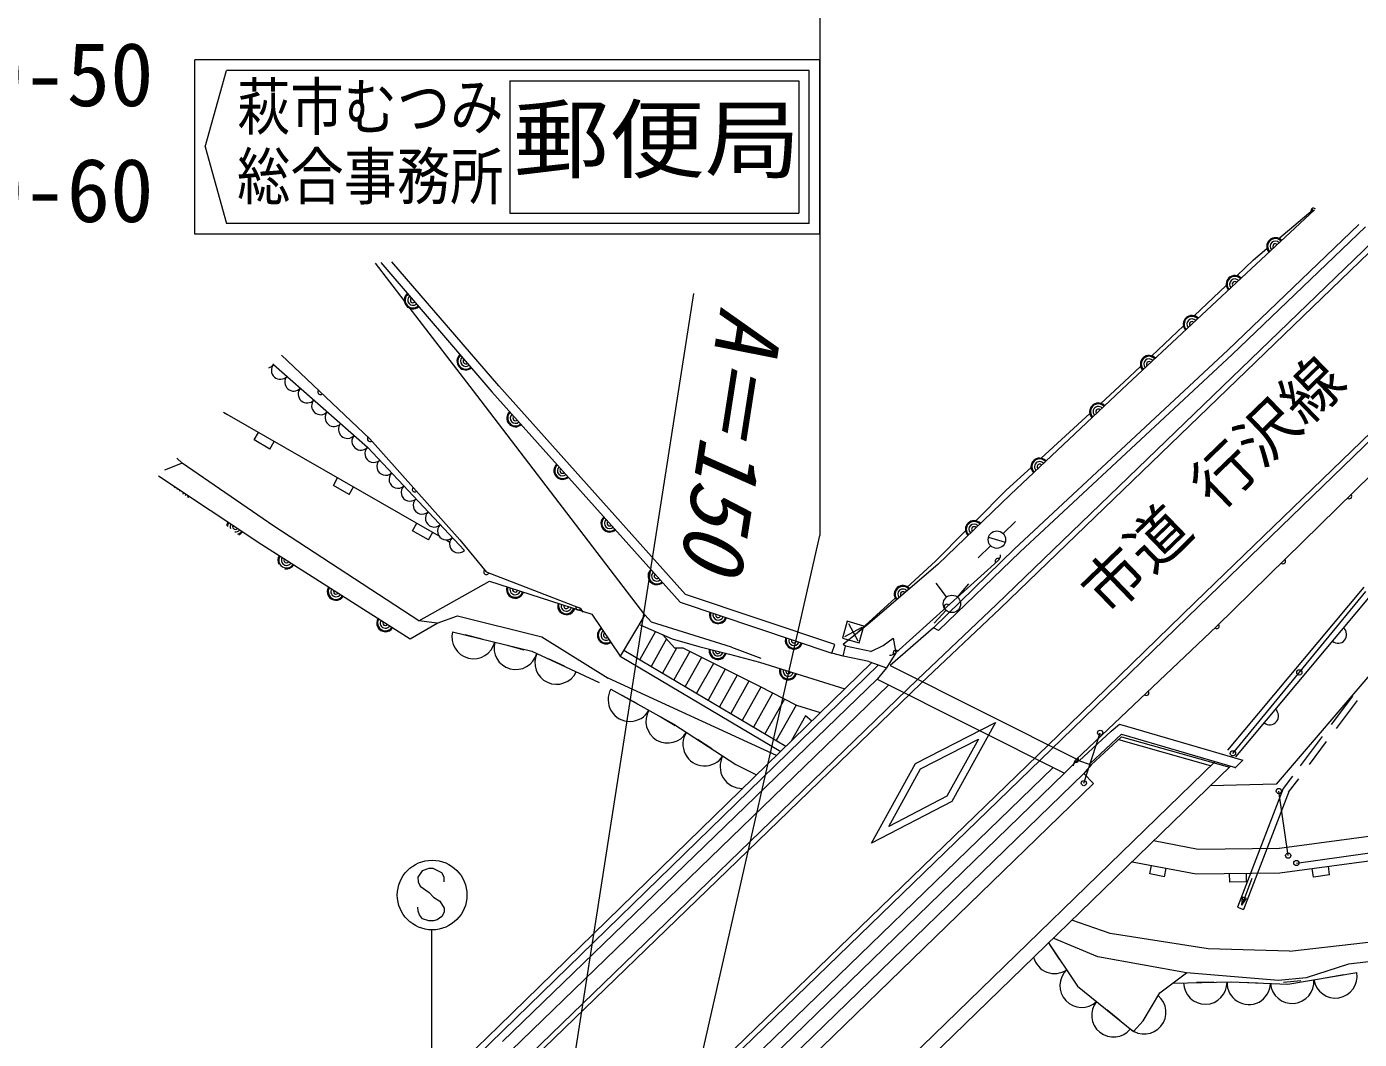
# Model space of a CAD drawing. Units: millimetres, scale not verified. Extents: x 40000 to 680000, y 20000 to 380000.
# Drawn here: x 340404 to 378688, y 307602 to 336686 of the extents above; entities that cross this region are included whole.
import ezdxf
from ezdxf.enums import TextEntityAlignment as Align

# ---------------------------------------------------------------- set-up
doc = ezdxf.new("R2010")
doc.units = ezdxf.units.MM
doc.header["$LTSCALE"] = 1000
for name, color, linetype, lineweight in [('M-BGD', 7, 'Continuous', 13), ('M-STR-HTXT', 7, 'Continuous', 13), ('M-STR-STRC', 7, 'Continuous', 13)]:
    doc.layers.add(name, color=color, linetype=linetype, lineweight=lineweight)
doc.styles.add('ＭＳ ゴシック', font='')
doc.styles.get('ＭＳ ゴシック').set_extended_font_data('MS Gothic')

msp = doc.modelspace()

# ---------------------------------------------------------------- linework, layer by layer
at = {"layer": 'M-BGD'}
for p, q in [((377404, 331426), (375728, 329863)), ((376376, 330604), (377365, 331439)), ((378677, 331003), (374914, 327397)), ((378868, 330940), (375030, 327267)), ((379352, 330779), (368267, 320087)), ((379513, 330725), (368371, 319979)), ((375643, 329986), (376034, 330315)), ((351251, 328823), (350429, 329898)), ((350574, 329908), (353771, 326200)), ((353965, 326373), (350893, 329931)), ((375728, 329863), (372032, 326420)), ((375165, 329533), (375643, 329986)), ((373946, 328382), (374865, 329250)), ((353332, 326101), (351396, 328634)), ((372727, 327231), (373635, 328089)), ((374914, 327397), (368786, 321691)), ((347476, 327000), (347497, 326985)), ((347497, 326985), (350197, 324610)), ((347728, 327247), (350266, 324846)), ((375030, 327267), (368945, 321604)), ((371933, 326481), (372406, 326928)), ((353771, 326200), (359181, 320156)), ((359329, 320381), (353965, 326373)), ((372032, 326420), (368663, 323254)), ((371263, 325867), (371933, 326481)), ((358163, 319797), (353332, 326101)), ((346062, 325613), (346151, 325556)), ((346151, 325556), (352242, 322065)), ((369544, 324292), (370945, 325576)), ((373960, 320145), (379316, 325322)), ((374065, 320037), (379420, 325214)), ((374592, 319472), (380298, 325067)), ((346937, 324817), (347062, 325034)), ((347393, 324556), (346937, 324817)), ((347393, 324556), (347517, 324773)), ((350266, 324846), (352845, 321951)), ((344714, 324290), (344875, 324148)), ((350197, 324610), (352981, 321641)), ((344875, 324148), (344366, 323948)), ((344875, 324148), (344366, 323948)), ((347501, 322337), (344875, 324148)), ((368540, 323373), (369256, 324028)), ((344195, 323781), (347161, 321815)), ((349214, 323512), (349338, 323729)), ((349669, 323251), (349214, 323512)), ((349669, 323251), (349794, 323468)), ((368663, 323254), (366582, 321243)), ((367667, 322494), (368540, 323373)), ((351491, 322207), (351615, 322424)), ((368454, 322127), (368811, 322477)), ((351670, 319622), (347501, 322337)), ((351946, 321946), (351491, 322207)), ((351946, 321946), (352070, 322163)), ((366511, 321331), (367377, 322202)), ((368035, 322023), (368515, 321882)), ((347161, 321815), (351418, 319108)), ((352453, 321944), (352559, 321883)), ((352845, 321951), (353608, 321026)), ((368786, 321691), (366458, 319419)), ((368945, 321604), (366594, 319341)), ((368096, 321778), (367739, 321428)), ((366582, 321243), (364575, 319525)), ((368301, 321341), (365370, 318701)), ((365688, 320580), (366511, 321331)), ((353608, 321026), (356252, 320005)), ((351670, 319622), (353703, 320758)), ((353703, 320758), (356644, 319812)), ((366833, 320306), (366527, 320702)), ((367146, 320300), (367469, 320682)), ((374909, 315909), (378822, 320588)), ((375057, 315815), (378871, 320464)), ((359181, 320156), (363535, 318695)), ((363618, 318941), (359329, 320381)), ((364174, 319200), (365353, 320275)), ((365993, 317937), (368268, 320088)), ((370349, 316637), (373960, 320145)), ((375139, 315717), (379052, 320395)), ((352193, 319554), (352785, 319765)), ((352785, 319765), (355204, 319158)), ((356644, 319812), (357458, 318607)), ((358163, 319797), (357458, 318607)), ((358355, 319582), (358163, 319797)), ((366096, 317829), (368371, 319979)), ((366816, 319924), (366478, 319556)), ((370454, 316529), (374065, 320037)), ((351418, 319108), (352193, 319554)), ((352193, 319554), (351670, 319622)), ((352636, 319306), (354920, 318750)), ((358469, 319318), (358016, 318508)), ((358030, 319510), (358950, 319108)), ((360651, 318869), (358355, 319582)), ((363978, 319608), (363837, 319128)), ((364575, 319525), (363860, 318946)), ((364396, 319432), (363899, 319162)), ((364458, 319466), (363978, 319608)), ((364012, 319545), (364283, 319049)), ((364316, 318986), (364458, 319466)), ((366458, 319419), (365208, 318338)), ((366594, 319341), (366458, 319419)), ((370548, 315633), (374592, 319472)), ((353486, 319099), (353001, 319217)), ((354696, 318783), (354213, 318913)), ((355204, 319158), (357111, 317973)), ((358785, 319104), (358343, 318314)), ((359025, 318838), (358673, 319229)), ((358950, 319108), (359716, 318887)), ((363535, 318695), (363618, 318941)), ((363837, 319128), (364316, 318986)), ((363925, 318896), (363860, 318946)), ((364657, 318744), (365010, 318913)), ((365010, 318913), (365300, 319119)), ((365300, 319119), (365370, 318701)), ((354920, 318750), (356851, 317854)), ((357458, 318607), (362066, 315873)), ((357560, 318779), (362214, 316018)), ((359071, 318837), (358670, 318120)), ((359451, 318739), (358997, 317927)), ((359261, 318833), (359025, 318838)), ((361463, 317735), (359261, 318833)), ((359792, 318569), (359324, 317733)), ((359716, 318887), (360593, 318662)), ((360593, 318662), (361459, 318433)), ((360651, 318869), (361495, 318548)), ((363864, 318602), (363535, 318695)), ((363864, 318602), (363925, 318896)), ((364596, 318450), (363864, 318602)), ((364657, 318744), (363925, 318896)), ((365370, 318701), (365102, 318276)), ((364871, 318356), (354094, 307855)), ((355852, 318318), (355398, 318528)), ((364681, 318421), (359017, 312903)), ((360132, 318399), (359651, 317539)), ((360473, 318229), (359978, 317345)), ((361459, 318433), (363912, 317672)), ((364596, 318450), (365102, 318276)), ((365102, 318276), (364835, 317944)), ((365208, 318338), (370609, 315632)), ((379163, 318270), (376300, 314931)), ((354075, 307535), (364835, 317944)), ((354318, 307283), (365166, 317778)), ((354873, 307179), (365993, 317937)), ((354977, 307071), (366096, 317829)), ((361945, 315755), (357111, 317973)), ((360813, 318059), (360305, 317151)), ((361154, 317890), (360632, 316957)), ((364835, 317944), (370222, 315245)), ((357185, 317659), (358995, 316656)), ((357951, 317235), (357513, 317477)), ((361494, 317719), (360959, 316763)), ((361832, 317545), (361285, 316569)), ((362527, 317186), (361463, 317735)), ((378491, 317456), (377880, 316641)), ((362170, 317371), (361612, 316375)), ((362507, 317196), (361939, 316181)), ((363204, 316982), (362527, 317186)), ((378622, 317331), (378020, 316528)), ((359033, 316610), (358602, 316863)), ((370350, 316637), (358837, 305492)), ((358995, 316656), (360776, 315498)), ((362773, 316892), (362366, 316166)), ((362956, 316741), (362773, 316892)), ((365937, 315520), (368238, 316700)), ((368238, 316700), (366980, 314434)), ((371555, 316450), (371800, 316649)), ((371800, 316649), (375342, 315617)), ((370454, 316529), (358941, 305384)), ((370643, 315599), (371555, 316450)), ((370775, 314961), (371243, 316405)), ((370954, 315519), (371857, 316362)), ((370988, 315482), (371856, 316293)), ((371856, 316293), (374954, 315414)), ((371857, 316362), (375126, 315409)), ((377620, 316295), (376990, 315454)), ((360090, 315944), (359671, 316216)), ((366082, 315370), (367744, 316222)), ((367744, 316222), (366834, 314583)), ((371771, 316213), (374404, 315466)), ((377738, 316151), (377248, 315498)), ((349863, 291627), (374548, 315578)), ((360776, 315498), (361368, 315194)), ((364678, 313232), (365937, 315520)), ((370222, 315245), (370592, 315616)), ((370592, 315616), (370988, 315482)), ((370988, 315482), (370775, 315235)), ((375342, 315617), (375108, 315392)), ((370775, 315235), (348843, 293972)), ((350159, 291356), (374989, 315449)), ((359248, 305101), (369890, 315411)), ((359491, 304850), (370222, 315245)), ((365172, 313715), (366082, 315370)), ((371053, 314948), (370775, 315235)), ((376767, 315157), (376502, 314804)), ((376940, 315088), (376646, 314696)), ((349121, 293685), (371053, 314948)), ((376300, 314931), (374406, 314883)), ((376502, 314804), (375190, 311400)), ((376670, 314739), (375358, 311335)), ((376645, 312878), (376377, 314732)), ((366980, 314434), (364678, 313232)), ((366834, 314583), (365172, 313715)), ((376315, 313079), (380951, 313703)), ((374058, 313053), (372773, 313298)), ((376879, 312665), (382789, 313486)), ((359017, 312903), (353969, 307984)), ((376398, 313085), (374058, 313053)), ((376408, 312385), (381044, 313010)), ((372159, 312702), (373996, 312352)), ((372668, 312351), (372715, 312596)), ((373095, 312269), (373142, 312515)), ((377369, 312262), (377335, 312510)), ((377832, 312325), (377799, 312573)), ((373095, 312269), (372668, 312351)), ((373996, 312352), (376408, 312385)), ((374965, 312115), (374961, 312365)), ((375447, 312122), (374965, 312115)), ((375599, 312219), (375313, 311458)), ((375447, 312122), (375443, 312372)), ((377832, 312325), (377369, 312262)), ((375313, 311458), (375334, 311685)), ((375313, 311458), (375444, 311643)), ((375444, 311643), (375334, 311685)), ((375190, 311400), (375358, 311335)), ((375403, 311585), (375327, 311613)), ((371532, 310645), (370430, 311025)), ((371176, 309975), (369896, 310507)), ((374348, 310202), (371532, 310645)), ((376682, 310136), (381426, 310670)), ((369761, 310376), (370592, 309133)), ((370074, 309908), (369796, 310324)), ((376682, 310136), (374348, 310202)), ((382639, 310250), (378380, 309764)), ((373723, 309515), (371176, 309975)), ((378380, 309764), (377157, 309366)), ((372954, 308938), (373723, 309515)), ((376363, 309289), (373723, 309515)), ((377157, 309366), (376363, 309289)), ((376637, 309184), (378620, 309518)), ((378245, 309455), (377752, 309372)), ((370592, 309133), (372197, 307827)), ((373328, 309218), (375010, 309249)), ((374512, 309240), (374012, 309231)), ((375010, 309249), (376637, 309184)), ((375762, 309217), (375262, 309234)), ((377008, 309278), (376510, 309235)), ((372481, 308129), (372954, 308938)), ((371819, 308135), (371431, 308450)), ((353969, 307984), (343118, 297463)), ((354094, 307855), (343189, 297281)), ((372197, 307827), (372481, 308129))]:
    msp.add_line(p, q, dxfattribs=at)
for centre, radius in [((368275, 321953), 250), ((366985, 320108), 250), ((376964, 318140), 75), ((371243, 316405), 75), ((375057, 315815), 75), ((370775, 314961), 75), ((376377, 314732), 75), ((376645, 312878), 75), ((376879, 312665), 75)]:
    msp.add_circle(centre, radius, dxfattribs=at)
for centre, radius, start, end in [((377374, 331398), 75, 43.0081, 223.0081), ((376277, 330374), 250, 43.0081, 223.0081), ((376277, 330374), 225, 43.0081, 223.0081), ((376277, 330374), 150, 43.0081, 223.0081), ((376277, 330374), 75, 43.0081, 223.0081), ((375112, 329289), 250, 42.9656, 222.9656), ((375112, 329289), 225, 42.9656, 222.9656), ((375112, 329289), 150, 42.9656, 222.9656), ((375112, 329289), 75, 42.9656, 222.9656), ((351501, 328832), 250, 130.7692, 310.7692), ((351501, 328832), 225, 130.7692, 310.7692), ((351501, 328832), 150, 130.7692, 310.7692), ((351501, 328832), 75, 130.7692, 310.7692), ((373880, 328141), 250, 42.9656, 222.9656), ((373880, 328141), 225, 42.9656, 222.9656), ((373880, 328141), 150, 42.9656, 222.9656), ((373880, 328141), 75, 42.9656, 222.9656), ((347296, 327120), 242, 285.451, 326.258), ((347690, 326816), 257, 138.6624, 318.6624), ((353015, 327077), 250, 130.7692, 310.7692), ((353015, 327077), 225, 130.7692, 310.7692), ((353015, 327077), 150, 130.7692, 310.7692), ((353015, 327077), 75, 130.7692, 310.7692), ((372648, 326993), 250, 42.9656, 222.9656), ((372648, 326993), 225, 42.9656, 222.9656), ((372648, 326993), 150, 42.9656, 222.9656), ((372648, 326993), 75, 42.9656, 222.9656), ((348076, 326476), 257, 138.6624, 318.6624), ((348461, 326137), 257, 138.6624, 318.6624), ((348839, 326196), 75, 136.5968, 316.5969), ((348847, 325798), 257, 138.6624, 318.6624), ((371190, 325628), 250, 43.2229, 223.2229), ((371190, 325628), 225, 43.2229, 223.2229), ((349233, 325459), 257, 138.6624, 318.6624), ((354447, 325444), 250, 131.8305, 311.8304), ((354447, 325444), 225, 131.8305, 311.8304), ((354447, 325444), 150, 131.8305, 311.8304), ((354447, 325444), 75, 131.8305, 311.8304), ((371190, 325628), 150, 43.2229, 223.2229), ((371190, 325628), 75, 43.2229, 223.2229), ((349618, 325119), 257, 138.6624, 318.6624), ((350004, 324780), 257, 138.6624, 318.6624), ((350266, 324846), 75, 136.5968, 311.6933), ((350371, 324425), 254, 133.1564, 313.1564), ((369505, 324045), 250, 43.2229, 223.2229), ((350719, 324054), 254, 133.1564, 313.1564), ((355800, 323933), 250, 131.8305, 311.8304), ((355800, 323933), 225, 131.8305, 311.8304), ((355800, 323933), 150, 131.8305, 311.8304), ((355800, 323933), 75, 131.8305, 311.8304), ((369505, 324045), 225, 43.2229, 223.2229), ((369505, 324045), 150, 43.2229, 223.2229), ((369505, 324045), 75, 43.2229, 223.2229), ((351067, 323682), 254, 133.1564, 313.1564), ((344865, 323337), 250, 146.4671, 152.5699), ((344865, 323337), 225, 146.4671, 153.5617), ((344865, 323337), 150, 146.4671, 158.5724), ((344865, 323337), 75, 146.4671, 174.5525), ((344865, 323337), 75, 292.9013, 326.4671), ((344865, 323337), 150, 308.8814, 326.4671), ((344865, 323337), 225, 313.892, 326.4671), ((344865, 323337), 250, 314.8838, 326.4671), ((351415, 323311), 254, 133.1564, 313.1564), ((351556, 323399), 75, 131.6933, 311.6933), ((351763, 322940), 254, 133.1564, 313.1564), ((378396, 323202), 75, 224.4398, 44.4398), ((352111, 322569), 254, 133.1564, 313.1564), ((346396, 322323), 250, 146.4671, 174.0447), ((346396, 322323), 225, 146.4671, 177.8438), ((346396, 322323), 150, 146.4671, 201.0073), ((346396, 322323), 75, 146.4671, 326.4671), ((352459, 322198), 254, 133.1564, 313.1564), ((357152, 322422), 250, 131.8305, 311.8304), ((357152, 322422), 225, 131.8305, 311.8304), ((357152, 322422), 150, 131.8305, 311.8304), ((357152, 322422), 75, 131.8305, 311.8304), ((367622, 322248), 250, 44.0168, 224.0168), ((367622, 322248), 225, 44.0168, 224.0168), ((367622, 322248), 150, 44.0168, 224.0168), ((346396, 322323), 150, 266.4465, 326.4671), ((346396, 322323), 225, 289.6099, 326.4671), ((346396, 322323), 250, 293.4091, 326.4671), ((352807, 321827), 254, 133.1564, 313.1564), ((367622, 322248), 75, 44.0168, 224.0168), ((347870, 321364), 250, 147.5495, 208.4939), ((347870, 321364), 225, 147.5495, 327.5495), ((347870, 321364), 150, 147.5495, 327.5495), ((347870, 321364), 75, 147.5495, 327.5495), ((347870, 321364), 250, 258.9599, 327.5495), ((368301, 321341), 75, 42.0133, 222.0133), ((368134, 321527), 250, 312.0133, 357.0133), ((376494, 321337), 75, 224.4398, 44.4398), ((353608, 321026), 75, 129.5182, 338.8721), ((358505, 320911), 250, 131.8305, 311.8304), ((358505, 320911), 225, 131.8305, 311.8304), ((358505, 320911), 150, 131.8305, 311.8304), ((358505, 320911), 75, 131.8305, 311.8304), ((349290, 320462), 250, 147.5495, 327.5495), ((349290, 320462), 225, 147.5495, 327.5495), ((349290, 320462), 150, 147.5495, 327.5495), ((349290, 320462), 75, 147.5495, 327.5495), ((354438, 320521), 250, 162.1737, 342.1737), ((354438, 320521), 225, 162.1737, 342.1737), ((354438, 320521), 150, 162.1737, 342.1737), ((354438, 320521), 75, 162.1737, 342.1737), ((365578, 320384), 250, 40.5644, 220.5644), ((365578, 320384), 225, 40.5644, 220.5644), ((365578, 320384), 150, 40.5644, 220.5644), ((365578, 320384), 75, 40.5644, 220.5644), ((355909, 320048), 250, 162.1737, 342.1737), ((355909, 320048), 225, 162.1737, 342.1737), ((355909, 320048), 150, 162.1737, 342.1737), ((355909, 320048), 75, 162.1737, 342.1737), ((366835, 320021), 75, 42.0133, 222.0133), ((350709, 319559), 250, 147.5495, 327.5495), ((350709, 319559), 225, 147.5495, 327.5495), ((356252, 320005), 75, 158.8721, 338.8721), ((356162, 319771), 250, 23.8721, 68.8721), ((360269, 319791), 250, 161.4524, 341.4524), ((360269, 319791), 225, 161.4524, 341.4524), ((360269, 319791), 150, 161.4524, 341.4524), ((360269, 319791), 75, 161.4524, 341.4524), ((350709, 319559), 150, 147.5495, 327.5495), ((350709, 319559), 75, 147.5495, 327.5495), ((353244, 319158), 625, 166.3252, 346.3252), ((357051, 319210), 250, 124.0458, 304.0458), ((357051, 319210), 225, 124.0458, 304.0458), ((357051, 319210), 150, 124.0458, 304.0458), ((374592, 319472), 75, 223.5052, 44.4398), ((378074, 319226), 250, 230.0924, 50.0924), ((354454, 318848), 625, 164.9677, 344.9677), ((357051, 319210), 75, 124.0458, 304.0458), ((362447, 319060), 250, 161.4524, 341.4524), ((362447, 319060), 225, 161.4524, 341.4524), ((362447, 319060), 150, 161.4524, 341.4524), ((362447, 319060), 75, 161.4524, 341.4524), ((355625, 318423), 625, 155.0943, 335.0943), ((360258, 318760), 250, 168.1847, 343.0383), ((360258, 318760), 225, 168.4708, 342.7521), ((360258, 318760), 150, 169.9027, 341.3203), ((360258, 318760), 75, 174.2183, 337.0048), ((365203, 318887), 250, 267.0133, 312.0133), ((365370, 318701), 75, 42.0133, 222.0133), ((362284, 318177), 250, 162.7521, 342.7521), ((362284, 318177), 225, 162.7521, 342.7521), ((362284, 318177), 150, 162.7521, 342.7521), ((362284, 318177), 75, 162.7521, 342.7521), ((357732, 317356), 625, 151.0067, 331.0067), ((372570, 317553), 75, 223.5052, 43.5052), ((358818, 316737), 625, 149.6077, 329.6076), ((376118, 316887), 250, 230.0924, 50.0924), ((359881, 316080), 625, 146.9561, 326.9561), ((360950, 315434), 625, 150.756, 272.171), ((370720, 315452), 250, 133.5052, 178.5052), ((370548, 315633), 75, 223.5052, 43.5052), ((369935, 310116), 625, 194.638, 303.7512), ((370711, 309142), 625, 133.3357, 313.3357), ((377998, 309413), 625, 189.5705, 9.5705), ((374262, 309235), 625, 181.0451, 1.0451), ((375512, 309225), 625, 178.0341, 358.0341), ((376759, 309257), 625, 184.8418, 4.8418), ((371625, 308293), 625, 140.8861, 320.8861), ((372509, 308379), 625, 230.2975, 50.2975)]:
    msp.add_arc(centre, radius, start, end, dxfattribs=at)
at = {"layer": 'M-STR-HTXT'}
msp.add_line((359556, 329025), (351243, 275726), dxfattribs=at)
at = {"layer": 'M-STR-STRC'}
for p, q in [((363186, 337106), (363186, 322075)), ((345232, 330731), (345232, 335731)), ((363186, 335731), (345232, 335731)), ((345532, 333231), (346148, 335431)), ((362886, 335431), (346148, 335431)), ((362886, 331031), (362886, 335431)), ((363186, 330731), (363186, 335731)), ((354286, 335131), (354286, 331331)), ((354286, 335131), (362586, 335131)), ((362586, 335131), (362586, 331331)), ((345532, 333231), (346148, 331031)), ((354286, 331331), (362586, 331331)), ((362886, 331031), (346148, 331031)), ((363186, 330731), (345232, 330731)), ((354189, 282361), (363186, 322075)), ((351769, 312443), (351645, 312258)), ((351961, 312508), (351769, 312443)), ((352082, 312506), (351961, 312508)), ((352332, 312387), (352082, 312506)), ((351645, 312258), (351647, 312127)), ((351647, 312127), (351711, 311998)), ((352395, 312256), (352332, 312387)), ((352395, 312127), (352395, 312256)), ((351711, 311998), (351966, 311816)), ((351966, 311816), (352095, 311684)), ((352095, 311684), (352274, 311568)), ((351647, 311279), (351645, 311400)), ((351687, 311176), (351647, 311279)), ((352274, 311568), (352401, 311368)), ((352395, 311258), (352335, 311126)), ((352401, 311368), (352395, 311258)), ((351771, 311065), (351687, 311176)), ((351958, 311005), (351771, 311065)), ((352093, 311005), (351958, 311005)), ((352193, 311034), (352093, 311005)), ((352335, 311126), (352193, 311034)), ((352042, 282653), (352042, 310746))]:
    msp.add_line(p, q, dxfattribs=at)
msp.add_circle((352052, 311746), 1000, dxfattribs=at)

# ---------------------------------------------------------------- texts
at = {"layer": 'M-STR-HTXT', "style": 'ＭＳ ゴシック', "oblique": 15}
msp.add_text('A＝150', height=1833, rotation=261.132, dxfattribs=at).set_placement((359807, 328774), align=Align.BOTTOM_LEFT)
at = {"layer": 'M-STR-HTXT', "style": 'ＭＳ ゴシック'}
msp.add_text('市道 行沢線', height=1283, rotation=43.996, dxfattribs=at).set_placement((371730, 319443), align=Align.BOTTOM_LEFT)
at = {"layer": 'M-STR-STRC', "style": 'ＭＳ ゴシック'}
for s, p in [('114-NO-0-50', (330332, 333853)), ('114-NO-0-60', (330332, 330523))]:
    msp.add_text(s, height=1833, dxfattribs=at).set_placement(p, align=Align.BOTTOM_LEFT)
for s, height, width, p in [('萩市むつみ', 1320, 0.85, (346448, 333331)), ('郵便局', 1833, 1.1, (354386, 331981)), ('総合事務所', 1320, 0.85, (346448, 331331))]:
    msp.add_text(s, height=height, dxfattribs=dict(at, width=width)).set_placement(p, align=Align.BOTTOM_LEFT)

doc.saveas('drawing.dxf')
